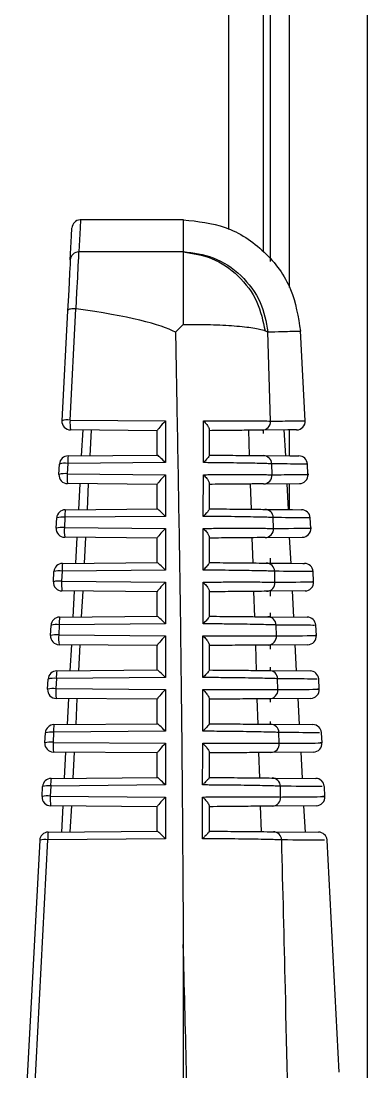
# Model space of a CAD drawing. Extents: x 2 to 136, y 1 to 99.
# Drawn here: x 102.42 to 102.819, y 49.391 to 50.604 of the extents above; entities that cross this region are included whole.
import ezdxf

# ---------------------------------------------------------------- set-up
doc = ezdxf.new("R2010")
doc.units = 0
doc.header["$MEASUREMENT"] = 0
doc.layers.add('OBJECT', color=7, linetype='CONTINUOUS')

msp = doc.modelspace()

# ---------------------------------------------------------------- linework, layer by layer
at = {"layer": 'OBJECT'}
for p, q in [((102.6594, 54.91), (102.6594, 50.3637)), ((102.6994, 54.91), (102.6994, 50.3385)), ((102.7294, 54.82), (102.7294, 50.2969)), ((102.8194, 54.82), (102.8194, 48.475)), ((102.7081, 50.3269), (102.7081, 54.466)), ((102.6076, 50.375), (102.4886, 50.375)), ((102.6072, 50.3379), (102.4867, 50.3379)), ((102.6072, 50.3384), (102.6072, 50.3379)), ((102.4736, 50.27), (102.4669, 50.143)), ((102.4764, 50.1437), (102.4832, 50.2724)), ((102.4832, 50.2724), (102.4835, 50.2724)), ((102.6072, 50.2542), (102.5982, 50.2451)), ((102.7017, 50.247), (102.705, 50.2456)), ((102.7079, 50.1427), (102.705, 50.2456)), ((102.7479, 50.143), (102.7425, 50.247)), ((102.4764, 50.1437), (102.5867, 50.1428)), ((102.5772, 50.1316), (102.4768, 50.1325)), ((102.4898, 50.1026), (102.4914, 50.1324)), ((102.5008, 50.1323), (102.4992, 50.1027)), ((102.5772, 50.1034), (102.5772, 50.1318)), ((102.5867, 50.1428), (102.5867, 50.0947)), ((102.6372, 50.1328), (102.6372, 50.1031)), ((102.6838, 50.103), (102.6829, 50.132)), ((102.6994, 50.1322), (102.6994, 50.1285)), ((102.7235, 50.1324), (102.7251, 50.1026)), ((102.7294, 50.1324), (102.7294, 50.1026)), ((102.4742, 50.1025), (102.5773, 50.1034)), ((102.4636, 50.0811), (102.4643, 50.093)), ((102.4737, 50.0937), (102.4731, 50.0817)), ((102.5867, 50.0947), (102.4737, 50.0937)), ((102.7097, 50.0807), (102.7093, 50.0934)), ((102.7512, 50.0811), (102.7506, 50.093)), ((102.4731, 50.0817), (102.5867, 50.0808)), ((102.5867, 50.0808), (102.5867, 50.0327)), ((102.6372, 50.0708), (102.6372, 50.0411)), ((102.5772, 50.0696), (102.4735, 50.0705)), ((102.4865, 50.0406), (102.4881, 50.0704)), ((102.4975, 50.0703), (102.496, 50.0407)), ((102.5772, 50.0414), (102.5772, 50.0698)), ((102.6858, 50.0409), (102.6849, 50.07)), ((102.7, 50.0702), (102.7413, 50.0705)), ((102.7267, 50.0704), (102.7283, 50.0406)), ((102.7294, 50.0704), (102.7294, 50.0406)), ((102.4709, 50.0404), (102.5773, 50.0414)), ((102.4604, 50.0191), (102.461, 50.031)), ((102.4704, 50.0317), (102.4698, 50.0198)), ((102.5867, 50.0327), (102.4704, 50.0317)), ((102.7114, 50.0187), (102.7111, 50.0313)), ((102.7544, 50.0191), (102.7538, 50.031)), ((102.4698, 50.0198), (102.5867, 50.0188)), ((102.5867, 50.0188), (102.5867, 49.9707)), ((102.5772, 50.0076), (102.4703, 50.0086)), ((102.4832, 49.9786), (102.4848, 50.0084)), ((102.4942, 50.0083), (102.4927, 49.9786)), ((102.5772, 49.9794), (102.5772, 50.0078)), ((102.6372, 50.0087), (102.6372, 49.9792)), ((102.6878, 49.9789), (102.6869, 50.0081)), ((102.7017, 50.0082), (102.7445, 50.0086)), ((102.7316, 49.9784), (102.73, 50.0086)), ((102.4676, 49.9784), (102.5773, 49.9794)), ((102.7081, 49.9788), (102.7081, 49.9844)), ((102.4571, 49.9571), (102.4577, 49.9689)), ((102.4672, 49.9696), (102.4665, 49.9578)), ((102.5867, 49.9707), (102.4672, 49.9696)), ((102.7131, 49.9567), (102.7128, 49.9693)), ((102.7577, 49.9572), (102.7571, 49.969)), ((102.4665, 49.9578), (102.5867, 49.9568)), ((102.5867, 49.9568), (102.5867, 49.9087)), ((102.5772, 49.9456), (102.467, 49.9466)), ((102.48, 49.9165), (102.4816, 49.9465)), ((102.491, 49.9464), (102.4894, 49.9166)), ((102.5772, 49.9174), (102.5772, 49.9458)), ((102.6372, 49.9466), (102.6372, 49.9172)), ((102.6897, 49.9169), (102.6888, 49.9461)), ((102.7478, 49.9466), (102.7034, 49.9462)), ((102.7081, 49.9407), (102.7081, 49.9462)), ((102.7348, 49.9163), (102.7332, 49.9466)), ((102.4643, 49.9164), (102.5773, 49.9174)), ((102.7047, 49.9168), (102.7504, 49.9164)), ((102.7081, 49.9168), (102.7081, 49.9215)), ((102.4538, 49.8951), (102.4544, 49.9069)), ((102.4639, 49.9076), (102.4633, 49.8958)), ((102.5867, 49.9087), (102.4639, 49.9076)), ((102.7148, 49.8947), (102.7144, 49.9073)), ((102.7609, 49.8952), (102.7603, 49.907)), ((102.4633, 49.8958), (102.5867, 49.8948)), ((102.5867, 49.8948), (102.5867, 49.8467)), ((102.5772, 49.8836), (102.4637, 49.8846)), ((102.4767, 49.8545), (102.4783, 49.8845)), ((102.4877, 49.8844), (102.4861, 49.8546)), ((102.5772, 49.8554), (102.5772, 49.8838)), ((102.6372, 49.8846), (102.6372, 49.8552)), ((102.6917, 49.8549), (102.6908, 49.8841)), ((102.751, 49.8846), (102.7051, 49.8842)), ((102.7081, 49.8796), (102.7081, 49.8842)), ((102.7381, 49.8543), (102.7365, 49.8847)), ((102.4611, 49.8544), (102.5773, 49.8554)), ((102.7064, 49.8548), (102.7537, 49.8544)), ((102.7081, 49.8548), (102.7081, 49.8587)), ((102.4505, 49.8332), (102.4512, 49.8449)), ((102.4606, 49.8456), (102.46, 49.8339)), ((102.5867, 49.8467), (102.4606, 49.8456)), ((102.7164, 49.8328), (102.7161, 49.8453)), ((102.7642, 49.8333), (102.7636, 49.845)), ((102.46, 49.8339), (102.5867, 49.8328)), ((102.5867, 49.8328), (102.5867, 49.7847)), ((102.5772, 49.8216), (102.4604, 49.8226)), ((102.4734, 49.7925), (102.475, 49.8225)), ((102.4844, 49.8224), (102.4829, 49.7925)), ((102.5772, 49.7934), (102.5772, 49.8218)), ((102.6372, 49.8225), (102.6372, 49.7932)), ((102.6936, 49.7929), (102.6927, 49.8221)), ((102.7543, 49.8226), (102.7067, 49.8222)), ((102.7081, 49.8184), (102.7081, 49.8222)), ((102.7413, 49.7923), (102.7397, 49.8227)), ((102.4578, 49.7923), (102.5773, 49.7934)), ((102.708, 49.7928), (102.7569, 49.7923)), ((102.7081, 49.7928), (102.7081, 49.7961)), ((102.4473, 49.7712), (102.4479, 49.7829)), ((102.4573, 49.7835), (102.4567, 49.7719)), ((102.5867, 49.7847), (102.4573, 49.7835)), ((102.718, 49.7708), (102.7177, 49.7833)), ((102.7674, 49.7713), (102.7668, 49.783)), ((102.4567, 49.7719), (102.5867, 49.7708)), ((102.5867, 49.7708), (102.5867, 49.7227)), ((102.5772, 49.7596), (102.4572, 49.7607)), ((102.4701, 49.7304), (102.4717, 49.7605)), ((102.4812, 49.7605), (102.4796, 49.7305)), ((102.5772, 49.7314), (102.5772, 49.7598)), ((102.6372, 49.7604), (102.6372, 49.7313)), ((102.6955, 49.7309), (102.6946, 49.7601)), ((102.7575, 49.7607), (102.7084, 49.7602)), ((102.743, 49.7605), (102.7446, 49.7304)), ((102.4545, 49.7303), (102.5773, 49.7314)), ((102.444, 49.7092), (102.4446, 49.7208)), ((102.4541, 49.7215), (102.4535, 49.7099)), ((102.5867, 49.7227), (102.4541, 49.7215)), ((102.7096, 49.7307), (102.7602, 49.7303)), ((102.7196, 49.7088), (102.7193, 49.7213)), ((102.7707, 49.7093), (102.7701, 49.721)), ((102.4535, 49.7099), (102.5867, 49.7088)), ((102.5867, 49.7088), (102.5867, 49.6607)), ((102.5772, 49.6976), (102.4539, 49.6987)), ((102.4669, 49.6684), (102.4685, 49.6986)), ((102.4779, 49.6985), (102.4763, 49.6685)), ((102.5772, 49.6694), (102.5772, 49.6978)), ((102.6372, 49.6984), (102.6372, 49.6693)), ((102.6974, 49.6688), (102.6965, 49.6981)), ((102.7608, 49.6987), (102.71, 49.6983)), ((102.7462, 49.6986), (102.7478, 49.6684)), ((102.4413, 49.6588), (102.4197, 49.25)), ((102.4292, 49.251), (102.4508, 49.6595)), ((102.5867, 49.6607), (102.4508, 49.6595)), ((102.4512, 49.6683), (102.5773, 49.6694)), ((102.7112, 49.6687), (102.7634, 49.6683)), ((102.7873, 49.3914), (102.7733, 49.659)), ((102.6072, 49.5386), (102.6072, 49.2501))]:
    msp.add_line(p, q, dxfattribs=at)
at = {"layer": 'OBJECT', "flags": 128}
for points in [[(102.4886, 50.375), (102.4881, 50.3657), (102.4867, 50.3379)], [(102.4767, 50.3286), (102.4782, 50.3563), (102.4786, 50.3655)], [(102.4835, 50.2724), (102.4844, 50.2916), (102.4852, 50.3082), (102.4859, 50.3218), (102.4864, 50.3318), (102.4867, 50.3379)], [(102.4767, 50.3286), (102.4764, 50.3232), (102.4759, 50.3142), (102.4753, 50.3021), (102.4745, 50.2872), (102.4736, 50.27)], [(102.738, 50.1325), (102.738, 50.1325), (102.7281, 50.1324), (102.6982, 50.1322)], [(102.6996, 50.1028), (102.7304, 50.1026), (102.7407, 50.1025)], [(102.7014, 50.0408), (102.7333, 50.0405), (102.7439, 50.0404)], [(102.7031, 49.9788), (102.7313, 49.9786), (102.7454, 49.9784), (102.7472, 49.9784)]]:
    msp.add_lwpolyline(points, dxfattribs=at)
at = {"layer": 'OBJECT'}
for centre, radius, start, end in [((102.4886, 50.365), 0.01, 93.5738, 176.9774), ((102.4866, 50.328), 0.00991, 89.4445, 176.5304), ((102.4731, 50.1236), 0.0204, 80.7206, 107.617), ((102.5308, 50.1402), 0.0545, 176.3176, 188.1348), ((102.4769, 50.1425), 0.01, 176.9774, 269.5), ((102.698, 50.1421), 0.00992, 271.0607, 3.4958), ((102.738, 50.1425), 0.01, 270.5, 3.0138), ((102.4742, 50.0925), 0.01, 90.5, 176.9774), ((102.5147, 50.0961), 0.041, 171.0023, 183.3132), ((102.6995, 50.0929), 0.00989, 2.412, 88.9985), ((102.7406, 50.0925), 0.01, 3.2409, 89.5), ((102.4704, 50.0736), 0.0204, 80.7211, 107.6171), ((102.4698, 50.0616), 0.0204, 80.7219, 107.6158), ((102.4736, 50.0805), 0.01, 176.9774, 269.5), ((102.5275, 50.0782), 0.0545, 176.3175, 188.1349), ((102.6998, 50.0801), 0.00992, 271.0803, 3.514), ((102.7412, 50.0805), 0.01, 270.5, 3.317), ((102.471, 50.0304), 0.01, 90.5, 176.9774), ((102.5114, 50.034), 0.041, 171.0005, 183.3131), ((102.7012, 50.0309), 0.00989, 2.3914, 88.98), ((102.7438, 50.0304), 0.01, 3.6143, 89.5), ((102.4672, 50.0115), 0.0204, 80.7203, 107.6175), ((102.4703, 50.0186), 0.01, 176.9774, 269.5), ((102.4665, 49.9996), 0.0204, 80.7215, 107.6164), ((102.5242, 50.0163), 0.0545, 176.3175, 188.1349), ((102.7015, 50.0181), 0.00991, 271.1017, 3.5324), ((102.7445, 50.0186), 0.01, 270.5, 3.6897), ((102.4677, 49.9684), 0.01, 90.5, 176.9774), ((102.5081, 49.972), 0.041, 170.999, 183.3164), ((102.7029, 49.9689), 0.00989, 2.371, 88.9615), ((102.7471, 49.9684), 0.01, 3.9863, 89.5), ((102.4639, 49.9495), 0.0204, 80.7217, 107.616), ((102.4633, 49.9377), 0.0204, 80.7212, 107.6164), ((102.4671, 49.9566), 0.01, 176.9774, 269.5), ((102.521, 49.9543), 0.0545, 176.3175, 188.1349), ((102.7032, 49.9561), 0.00991, 271.1229, 3.5509), ((102.7477, 49.9566), 0.01, 270.5, 4.0611), ((102.4644, 49.9064), 0.01, 90.5, 176.9774), ((102.5048, 49.91), 0.041, 171.0005, 183.313), ((102.7046, 49.9069), 0.00988, 2.3487, 88.9431), ((102.7503, 49.9064), 0.01, 4.357, 89.5), ((102.4606, 49.8875), 0.0204, 80.721, 107.6167), ((102.46, 49.8757), 0.0204, 80.7211, 107.6166), ((102.4638, 49.8946), 0.01, 176.9774, 269.5), ((102.5177, 49.8923), 0.0545, 176.3175, 188.1349), ((102.7049, 49.8941), 0.00991, 271.1442, 3.5702), ((102.7509, 49.8946), 0.01, 270.5, 4.4312), ((102.4611, 49.8444), 0.01, 90.5, 176.9774), ((102.5015, 49.8479), 0.041, 170.999, 183.3164), ((102.7062, 49.8449), 0.00988, 2.3277, 88.9233), ((102.7536, 49.8444), 0.01, 4.7262, 89.5), ((102.4573, 49.8254), 0.0204, 80.7213, 107.6163), ((102.4567, 49.8137), 0.0204, 80.7214, 107.6165), ((102.4605, 49.8326), 0.01, 176.9774, 269.5), ((102.5144, 49.8304), 0.0545, 176.3202, 188.1337), ((102.7065, 49.8321), 0.00991, 271.1661, 3.5889), ((102.7542, 49.8326), 0.01, 270.5, 4.7997), ((102.4579, 49.7823), 0.01, 90.5, 176.9774), ((102.4983, 49.7859), 0.041, 171.0022, 183.3132), ((102.7078, 49.7829), 0.00988, 2.3058, 88.9035), ((102.7568, 49.7823), 0.01, 5.0939, 89.5), ((102.4541, 49.7634), 0.0204, 80.7211, 107.6167), ((102.4572, 49.7707), 0.01, 176.9774, 269.5), ((102.4534, 49.7518), 0.0204, 80.7214, 107.6164), ((102.5112, 49.7684), 0.0545, 176.3202, 188.1337), ((102.7082, 49.7701), 0.0099, 271.188, 3.6078), ((102.7574, 49.7707), 0.01, 270.5, 5.1668), ((102.4546, 49.7203), 0.01, 90.5, 176.9774), ((102.4508, 49.7014), 0.0204, 80.7214, 107.6164), ((102.495, 49.7239), 0.041, 171.0006, 183.313), ((102.7095, 49.7209), 0.00987, 2.2835, 88.8842), ((102.7601, 49.7203), 0.01, 5.4601, 89.5), ((102.4502, 49.6898), 0.0204, 80.7214, 107.6164), ((102.454, 49.7087), 0.01, 176.9774, 269.5), ((102.5079, 49.7064), 0.0545, 176.3202, 188.1337), ((102.7098, 49.7082), 0.0099, 271.2102, 3.6279), ((102.7607, 49.7087), 0.01, 270.5, 5.5324), ((102.4513, 49.6583), 0.01, 90.5, 176.9774), ((102.4475, 49.6394), 0.0204, 80.7211, 107.6167), ((102.4917, 49.6619), 0.041, 170.999, 183.3164), ((102.711, 49.6589), 0.00987, 2.2599, 88.8652), ((102.7633, 49.6583), 0.01, 5.8247, 89.5)]:
    msp.add_arc(centre, radius, start, end, dxfattribs=at)
for centre, major_axis, ratio, start_param, end_param in [((100.3175, 50.2199), (2.2897, 0.0147), 0.052015, 0.088802, 0.329915), ((102.5872, 50.1415), (0.00996, 0.00988), 0.087934, 1.536206, 3.054643), ((102.5872, 50.0935), (0.00999, -0.00991), 0.035372, 1.658206, 3.106542), ((102.5872, 50.0795), (0.00996, 0.00988), 0.087934, 1.536206, 3.054643), ((102.5872, 50.0315), (0.00999, -0.00991), 0.035372, 1.658206, 3.106542), ((102.5872, 50.0175), (0.00996, 0.00988), 0.087934, 1.536206, 3.054643), ((102.5872, 49.9695), (0.00999, -0.00991), 0.035372, 1.658206, 3.106542), ((102.5872, 49.9555), (0.00996, 0.00988), 0.087934, 1.536206, 3.054643), ((102.5872, 49.9075), (0.00999, -0.00991), 0.035372, 1.658206, 3.106542), ((102.5872, 49.8935), (0.00996, 0.00988), 0.087934, 1.536206, 3.054643), ((102.5872, 49.8455), (0.00999, -0.00991), 0.035372, 1.658206, 3.106542), ((102.5872, 49.8315), (0.00996, 0.00988), 0.087934, 1.536206, 3.054643), ((102.5872, 49.7835), (0.00999, -0.00991), 0.035372, 1.658206, 3.106542), ((102.5872, 49.7695), (0.00996, 0.00988), 0.087934, 1.536206, 3.054643), ((102.5872, 49.7215), (0.00999, -0.00991), 0.035372, 1.658206, 3.106542), ((102.5872, 49.7075), (0.00996, 0.00988), 0.087934, 1.536206, 3.054643), ((102.5872, 49.6595), (0.00999, -0.00991), 0.035372, 1.658206, 3.106542), ((100.5447, 45.2317), (0, 19.0675), 0.111038, 4.924724, 4.940236)]:
    msp.add_ellipse(centre, major_axis=major_axis, ratio=ratio, start_param=start_param, end_param=end_param, dxfattribs=at)
for points, knots in [([(102.6072, 50.375), (102.6072, 50.3735), (102.6072, 50.3704), (102.6072, 50.3491), (102.6072, 50.3384)], [0, 0, 0, 0, 0.5, 1, 1, 1, 1]), ([(102.6072, 50.375), (102.6238, 50.3732), (102.658, 50.3696), (102.7027, 50.3401), (102.7344, 50.2971), (102.7399, 50.263), (102.7425, 50.2466)], [0, 0, 0, 0, 0.240773, 0.5, 0.759227, 1, 1, 1, 1]), ([(102.6072, 50.3384), (102.619, 50.3368), (102.6433, 50.3335), (102.6751, 50.3121), (102.6982, 50.2814), (102.7028, 50.2573), (102.705, 50.2456)], [0, 0, 0, 0, 0.24117, 0.5, 0.75883, 1, 1, 1, 1]), ([(102.6072, 50.3379), (102.6072, 50.3351), (102.6072, 50.3294), (102.6072, 50.3102), (102.6072, 50.2851), (102.6072, 50.2645), (102.6072, 50.2542)], [0, 0, 0, 0, 0.25, 0.5, 0.75, 1, 1, 1, 1]), ([(102.6072, 50.3379), (102.6184, 50.3362), (102.6414, 50.3326), (102.6718, 50.3115), (102.6942, 50.2817), (102.6992, 50.2583), (102.7017, 50.247)], [0, 0, 0, 0, 0.2415611, 0.4999999, 0.7584385, 1, 1, 1, 1]), ([(102.4832, 50.2724), (102.482, 50.2724), (102.4798, 50.2724), (102.4769, 50.272), (102.4748, 50.2714), (102.4738, 50.2707), (102.4736, 50.2702), (102.4736, 50.27), (102.4736, 50.27)], [0, 0, 0, 0, 0.219278, 0.438506, 0.659243, 0.882986, 0.985831, 1, 1, 1, 1]), ([(102.6072, 50.2542), (102.6179, 50.2542), (102.6393, 50.2542), (102.6669, 50.2527), (102.6893, 50.2504), (102.6975, 50.2481), (102.7017, 50.247)], [0, 0, 0, 0, 0.2500001, 0.4999998, 0.7500003, 1, 1, 1, 1]), ([(102.5982, 50.2451), (102.5983, 50.2394), (102.5988, 50.211), (102.601, 50.0916), (102.605, 49.8618), (102.6064, 49.6547), (102.6072, 49.5386)], [0, 0, 0, 0, 0.024148, 0.120739, 0.507103, 1, 1, 1, 1]), ([(102.705, 50.2456), (102.7159, 50.2459), (102.7377, 50.2465), (102.7409, 50.2466), (102.7425, 50.2466)], [0, 0, 0, 0, 0.496376, 1, 1, 1, 1]), ([(102.6305, 50.0947), (102.6305, 50.1013), (102.6305, 50.1173), (102.6306, 50.1334), (102.6306, 50.1428)], [0, 0, 0, 0, 0.412317, 1, 1, 1, 1]), ([(102.6306, 50.1428), (102.6328, 50.1428), (102.6413, 50.1429), (102.6612, 50.143), (102.6864, 50.143), (102.7023, 50.1429), (102.7067, 50.1427), (102.7079, 50.1427)], [0, 0, 0, 0, 0.057677, 0.219413, 0.543377, 0.867764, 1, 1, 1, 1]), ([(102.6306, 50.1428), (102.6306, 50.1428), (102.631, 50.1424), (102.6326, 50.1407), (102.6349, 50.138), (102.6369, 50.1348), (102.6371, 50.1335), (102.6372, 50.1328)], [0, 0, 0, 0, 0.008656, 0.099994, 0.471209, 0.763081, 1, 1, 1, 1]), ([(102.6982, 50.1322), (102.6947, 50.1321), (102.6875, 50.1321), (102.6646, 50.1319), (102.6455, 50.1317), (102.6372, 50.1316)], [0, 0, 0, 0, 0.361189, 0.722456, 1, 1, 1, 1]), ([(102.7079, 50.1427), (102.7092, 50.1427), (102.7154, 50.1427), (102.7386, 50.1429), (102.7438, 50.143), (102.7479, 50.143)], [0, 0, 0, 0, 0.047591, 0.237986, 1, 1, 1, 1]), ([(102.6372, 50.1031), (102.6371, 50.1027), (102.6369, 50.1019), (102.6348, 50.0993), (102.6325, 50.0967), (102.6308, 50.0951), (102.6305, 50.0947), (102.6305, 50.0947)], [0, 0, 0, 0, 0.229447, 0.521601, 0.905448, 0.991712, 1, 1, 1, 1]), ([(102.6372, 50.1034), (102.6479, 50.1033), (102.6693, 50.1031), (102.6906, 50.1029), (102.6968, 50.1029), (102.6996, 50.1028)], [0, 0, 0, 0, 0.352894, 0.705727, 1, 1, 1, 1]), ([(102.7093, 50.0934), (102.7077, 50.0934), (102.7028, 50.0937), (102.6851, 50.094), (102.6598, 50.0944), (102.6404, 50.0946), (102.6327, 50.0947), (102.6305, 50.0947)], [0, 0, 0, 0, 0.16013, 0.483001, 0.805363, 0.942123, 1, 1, 1, 1]), ([(102.7503, 50.093), (102.7487, 50.093), (102.7456, 50.093), (102.7216, 50.0932), (102.7093, 50.0934)], [0, 0, 0, 0, 0.490665, 1, 1, 1, 1]), ([(102.6303, 50.0327), (102.6303, 50.0393), (102.6303, 50.0553), (102.6304, 50.0714), (102.6304, 50.0808)], [0, 0, 0, 0, 0.412356, 1, 1, 1, 1]), ([(102.6304, 50.0808), (102.6327, 50.0808), (102.6413, 50.0809), (102.6614, 50.081), (102.6869, 50.081), (102.7036, 50.0809), (102.7083, 50.0807), (102.7097, 50.0807)], [0, 0, 0, 0, 0.057936, 0.217495, 0.537029, 0.856977, 1, 1, 1, 1]), ([(102.6304, 50.0808), (102.6304, 50.0808), (102.6309, 50.0803), (102.6326, 50.0786), (102.6349, 50.0758), (102.6369, 50.0727), (102.6371, 50.0714), (102.6372, 50.0708)], [0, 0, 0, 0, 0.008544, 0.122922, 0.485789, 0.769314, 1, 1, 1, 1]), ([(102.7097, 50.0807), (102.711, 50.0807), (102.7173, 50.0808), (102.7399, 50.081), (102.7561, 50.0811), (102.7509, 50.0811), (102.7508, 50.0811)], [0, 0, 0, 0, 0.046685, 0.233452, 0.98238, 1, 1, 1, 1]), ([(102.7, 50.0702), (102.6964, 50.0701), (102.6891, 50.0701), (102.6658, 50.0699), (102.6461, 50.0697), (102.6372, 50.0696)], [0, 0, 0, 0, 0.355595, 0.711267, 1, 1, 1, 1]), ([(102.6372, 50.0411), (102.6371, 50.0408), (102.6369, 50.04), (102.6349, 50.0375), (102.6325, 50.0349), (102.6307, 50.0332), (102.6303, 50.0327), (102.6303, 50.0327)], [0, 0, 0, 0, 0.223274, 0.50628, 0.880296, 0.991803, 1, 1, 1, 1]), ([(102.6372, 50.0414), (102.648, 50.0413), (102.6696, 50.0411), (102.6918, 50.0409), (102.6983, 50.0408), (102.7014, 50.0408)], [0, 0, 0, 0, 0.347531, 0.695003, 1, 1, 1, 1]), ([(102.7111, 50.0313), (102.7094, 50.0314), (102.7045, 50.0316), (102.6867, 50.032), (102.6608, 50.0324), (102.6408, 50.0326), (102.6326, 50.0327), (102.6303, 50.0327)], [0, 0, 0, 0, 0.158035, 0.476676, 0.794816, 0.94186, 1, 1, 1, 1]), ([(102.7531, 50.031), (102.7518, 50.031), (102.7489, 50.031), (102.724, 50.0312), (102.7111, 50.0313)], [0, 0, 0, 0, 0.48119, 1, 1, 1, 1]), ([(102.6301, 49.9707), (102.6301, 49.9773), (102.6302, 49.9933), (102.6302, 50.0094), (102.6303, 50.0188)], [0, 0, 0, 0, 0.4123942, 1, 1, 1, 1]), ([(102.6303, 50.0188), (102.6326, 50.0188), (102.6413, 50.0189), (102.6616, 50.019), (102.6875, 50.019), (102.7049, 50.0189), (102.7098, 50.0188), (102.7114, 50.0187)], [0, 0, 0, 0, 0.058199, 0.215687, 0.531014, 0.846742, 1, 1, 1, 1]), ([(102.6303, 50.0188), (102.6303, 50.0188), (102.6308, 50.0182), (102.6326, 50.0164), (102.635, 50.0136), (102.6369, 50.0105), (102.6371, 50.0093), (102.6372, 50.0087)], [0, 0, 0, 0, 0.008444, 0.1450485, 0.4996938, 0.7752311, 1, 1, 1, 1]), ([(102.7114, 50.0187), (102.7127, 50.0187), (102.7192, 50.0188), (102.7423, 50.019), (102.7591, 50.0191), (102.7539, 50.0191), (102.7537, 50.0191)], [0, 0, 0, 0, 0.045813, 0.2290933, 0.9640323, 1, 1, 1, 1]), ([(102.7017, 50.0082), (102.6981, 50.0082), (102.6907, 50.0081), (102.667, 50.0079), (102.6466, 50.0077), (102.6372, 50.0076)], [0, 0, 0, 0, 0.350316, 0.700707, 1, 1, 1, 1]), ([(102.6372, 49.9792), (102.6371, 49.9788), (102.6369, 49.9781), (102.6349, 49.9757), (102.6325, 49.9731), (102.6307, 49.9713), (102.6302, 49.9707), (102.6301, 49.9707)], [0, 0, 0, 0, 0.217447, 0.49176, 0.856153, 0.991885, 1, 1, 1, 1]), ([(102.6372, 49.9794), (102.6481, 49.9793), (102.6699, 49.9791), (102.693, 49.9789), (102.6998, 49.9788), (102.7031, 49.9788)], [0, 0, 0, 0, 0.342466, 0.684875, 1, 1, 1, 1]), ([(102.7128, 49.9693), (102.7111, 49.9694), (102.7061, 49.9696), (102.6882, 49.97), (102.6619, 49.9704), (102.6413, 49.9706), (102.6325, 49.9707), (102.6301, 49.9707)], [0, 0, 0, 0, 0.156042, 0.470658, 0.7847814, 0.9415951, 1, 1, 1, 1]), ([(102.756, 49.9689), (102.7548, 49.969), (102.7522, 49.969), (102.7264, 49.9692), (102.7128, 49.9693)], [0, 0, 0, 0, 0.47204, 1, 1, 1, 1]), ([(102.63, 49.9087), (102.63, 49.9153), (102.63, 49.9313), (102.6301, 49.9474), (102.6301, 49.9568)], [0, 0, 0, 0, 0.41243, 1, 1, 1, 1]), ([(102.6301, 49.9568), (102.6325, 49.9568), (102.6412, 49.9569), (102.6618, 49.957), (102.688, 49.957), (102.7062, 49.9569), (102.7113, 49.9568), (102.7131, 49.9567)], [0, 0, 0, 0, 0.058464, 0.213983, 0.525307, 0.837021, 1, 1, 1, 1]), ([(102.6301, 49.9568), (102.6301, 49.9568), (102.6307, 49.9561), (102.6326, 49.9542), (102.635, 49.9514), (102.6369, 49.9484), (102.6371, 49.9472), (102.6372, 49.9466)], [0, 0, 0, 0, 0.008339, 0.166407, 0.512971, 0.780847, 1, 1, 1, 1]), ([(102.7131, 49.9567), (102.7144, 49.9567), (102.721, 49.9568), (102.7446, 49.957), (102.7622, 49.9572), (102.7569, 49.9571), (102.7566, 49.9571)], [0, 0, 0, 0, 0.044973, 0.224892, 0.946349, 1, 1, 1, 1]), ([(102.7034, 49.9462), (102.6997, 49.9462), (102.6923, 49.9461), (102.6681, 49.9459), (102.6471, 49.9457), (102.6372, 49.9456)], [0, 0, 0, 0, 0.3453252, 0.6907257, 1, 1, 1, 1]), ([(102.6372, 49.9172), (102.6371, 49.9169), (102.6369, 49.9162), (102.635, 49.9138), (102.6325, 49.9112), (102.6306, 49.9093), (102.63, 49.9087), (102.63, 49.9087)], [0, 0, 0, 0, 0.2119451, 0.4779876, 0.8329682, 0.9919648, 1, 1, 1, 1]), ([(102.6372, 49.9174), (102.6482, 49.9173), (102.6702, 49.9171), (102.6941, 49.9169), (102.7013, 49.9168), (102.7047, 49.9168)], [0, 0, 0, 0, 0.337674, 0.675297, 1, 1, 1, 1]), ([(102.7144, 49.9073), (102.7128, 49.9074), (102.7077, 49.9076), (102.6896, 49.908), (102.6629, 49.9084), (102.6417, 49.9086), (102.6324, 49.9087), (102.63, 49.9087)], [0, 0, 0, 0, 0.154143, 0.464926, 0.775223, 0.941325, 1, 1, 1, 1]), ([(102.7589, 49.9069), (102.7578, 49.9069), (102.7555, 49.907), (102.7288, 49.9072), (102.7144, 49.9073)], [0, 0, 0, 0, 0.463197, 1, 1, 1, 1]), ([(102.6298, 49.8467), (102.6298, 49.8533), (102.6299, 49.8693), (102.6299, 49.8854), (102.6299, 49.8948)], [0, 0, 0, 0, 0.412464, 1, 1, 1, 1]), ([(102.6299, 49.8948), (102.6324, 49.8948), (102.6412, 49.8949), (102.6619, 49.895), (102.6885, 49.895), (102.7074, 49.8949), (102.7128, 49.8948), (102.7148, 49.8947)], [0, 0, 0, 0, 0.058732, 0.212375, 0.519887, 0.827778, 1, 1, 1, 1]), ([(102.6299, 49.8948), (102.63, 49.8948), (102.6307, 49.8941), (102.6326, 49.8921), (102.635, 49.8892), (102.6369, 49.8863), (102.6371, 49.8851), (102.6372, 49.8846)], [0, 0, 0, 0, 0.0082456, 0.1870161, 0.5256492, 0.7861865, 1, 1, 1, 1]), ([(102.7148, 49.8947), (102.7161, 49.8948), (102.7228, 49.8948), (102.7469, 49.895), (102.7652, 49.8952), (102.7599, 49.8951), (102.7594, 49.8951)], [0, 0, 0, 0, 0.0441627, 0.2208406, 0.9292938, 1, 1, 1, 1]), ([(102.7051, 49.8842), (102.7013, 49.8842), (102.6939, 49.8841), (102.6692, 49.8839), (102.6477, 49.8837), (102.6372, 49.8836)], [0, 0, 0, 0, 0.340602, 0.681276, 1, 1, 1, 1]), ([(102.6372, 49.8552), (102.6371, 49.8549), (102.6369, 49.8543), (102.635, 49.852), (102.6325, 49.8494), (102.6306, 49.8474), (102.6298, 49.8467), (102.6298, 49.8467)], [0, 0, 0, 0, 0.206748, 0.4649308, 0.8107203, 0.9920382, 1, 1, 1, 1]), ([(102.6372, 49.8554), (102.6483, 49.8553), (102.6704, 49.8551), (102.6952, 49.8549), (102.7027, 49.8548), (102.7064, 49.8548)], [0, 0, 0, 0, 0.333137, 0.666224, 1, 1, 1, 1]), ([(102.7161, 49.8453), (102.7144, 49.8454), (102.7092, 49.8456), (102.6911, 49.846), (102.6639, 49.8464), (102.6422, 49.8466), (102.6323, 49.8467), (102.6298, 49.8467)], [0, 0, 0, 0, 0.152333, 0.45946, 0.766109, 0.941053, 1, 1, 1, 1]), ([(102.7618, 49.8449), (102.7608, 49.8449), (102.7589, 49.8449), (102.7312, 49.8452), (102.7161, 49.8453)], [0, 0, 0, 0, 0.454645, 1, 1, 1, 1]), ([(102.6297, 49.7847), (102.6297, 49.7913), (102.6297, 49.8073), (102.6297, 49.8234), (102.6298, 49.8328)], [0, 0, 0, 0, 0.412497, 1, 1, 1, 1]), ([(102.6298, 49.8328), (102.6323, 49.8328), (102.6412, 49.8329), (102.6621, 49.833), (102.689, 49.8331), (102.7086, 49.833), (102.7143, 49.8328), (102.7164, 49.8328)], [0, 0, 0, 0, 0.059002, 0.210856, 0.514734, 0.81898, 1, 1, 1, 1]), ([(102.6298, 49.8328), (102.6298, 49.8328), (102.6306, 49.832), (102.6326, 49.8299), (102.6351, 49.827), (102.6369, 49.8241), (102.6371, 49.823), (102.6372, 49.8225)], [0, 0, 0, 0, 0.008152, 0.20691, 0.537752, 0.791262, 1, 1, 1, 1]), ([(102.7164, 49.8328), (102.7178, 49.8328), (102.7246, 49.8328), (102.7491, 49.833), (102.7682, 49.8332), (102.7629, 49.8332), (102.7623, 49.8332)], [0, 0, 0, 0, 0.043381, 0.21693, 0.912835, 1, 1, 1, 1]), ([(102.7067, 49.8222), (102.703, 49.8222), (102.6954, 49.8221), (102.6703, 49.8219), (102.6482, 49.8217), (102.6372, 49.8216)], [0, 0, 0, 0, 0.336123, 0.672318, 1, 1, 1, 1]), ([(102.6372, 49.7932), (102.6371, 49.793), (102.6369, 49.7924), (102.6351, 49.7902), (102.6325, 49.7875), (102.6305, 49.7855), (102.6297, 49.7847), (102.6297, 49.7847)], [0, 0, 0, 0, 0.201834, 0.452547, 0.789382, 0.992119, 1, 1, 1, 1]), ([(102.6372, 49.7934), (102.6484, 49.7933), (102.6707, 49.7931), (102.6963, 49.7929), (102.7041, 49.7928), (102.708, 49.7928)], [0, 0, 0, 0, 0.328833, 0.657619, 1, 1, 1, 1]), ([(102.7177, 49.7833), (102.716, 49.7834), (102.7108, 49.7836), (102.6925, 49.784), (102.6649, 49.7844), (102.6426, 49.7846), (102.6322, 49.7847), (102.6297, 49.7847)], [0, 0, 0, 0, 0.150605, 0.454244, 0.757411, 0.940779, 1, 1, 1, 1]), ([(102.7646, 49.7829), (102.7639, 49.7829), (102.7622, 49.7829), (102.7336, 49.7831), (102.7177, 49.7833)], [0, 0, 0, 0, 0.446366, 1, 1, 1, 1]), ([(102.6295, 49.7227), (102.6295, 49.7293), (102.6296, 49.7453), (102.6296, 49.7614), (102.6296, 49.7708)], [0, 0, 0, 0, 0.412528, 1, 1, 1, 1]), ([(102.6296, 49.7708), (102.6322, 49.7708), (102.6412, 49.7709), (102.6622, 49.771), (102.6894, 49.7711), (102.7098, 49.771), (102.7158, 49.7708), (102.718, 49.7708)], [0, 0, 0, 0, 0.059276, 0.209421, 0.509831, 0.810598, 1, 1, 1, 1]), ([(102.6296, 49.7708), (102.6297, 49.7708), (102.6307, 49.7697), (102.633, 49.7674), (102.6354, 49.7644), (102.6369, 49.7619), (102.6371, 49.7609), (102.6372, 49.7604)], [0, 0, 0, 0, 0.008056, 0.282721, 0.593802, 0.796122, 1, 1, 1, 1]), ([(102.718, 49.7708), (102.7194, 49.7708), (102.7263, 49.7708), (102.7514, 49.7711), (102.7712, 49.7712), (102.7659, 49.7712), (102.7652, 49.7712)], [0, 0, 0, 0, 0.042626, 0.213154, 0.896941, 1, 1, 1, 1]), ([(102.7084, 49.7602), (102.7045, 49.7602), (102.6969, 49.7601), (102.6714, 49.7599), (102.6487, 49.7597), (102.6372, 49.7596)], [0, 0, 0, 0, 0.331872, 0.663815, 1, 1, 1, 1]), ([(102.6372, 49.7313), (102.6371, 49.731), (102.6369, 49.7305), (102.6351, 49.7283), (102.6325, 49.7257), (102.6304, 49.7236), (102.6295, 49.7227), (102.6295, 49.7227)], [0, 0, 0, 0, 0.197188, 0.440794, 0.768917, 0.992189, 1, 1, 1, 1]), ([(102.6372, 49.7314), (102.6485, 49.7313), (102.6709, 49.7311), (102.6974, 49.7308), (102.7054, 49.7308), (102.7096, 49.7307)], [0, 0, 0, 0, 0.324748, 0.649448, 1, 1, 1, 1]), ([(102.7193, 49.7213), (102.7176, 49.7213), (102.7123, 49.7216), (102.694, 49.722), (102.6659, 49.7224), (102.643, 49.7226), (102.6321, 49.7227), (102.6295, 49.7227)], [0, 0, 0, 0, 0.148954, 0.44926, 0.7491, 0.940502, 1, 1, 1, 1]), ([(102.7675, 49.7208), (102.7669, 49.7209), (102.7656, 49.7209), (102.7359, 49.7211), (102.7193, 49.7213)], [0, 0, 0, 0, 0.438348, 1, 1, 1, 1]), ([(102.6294, 49.6607), (102.6294, 49.6673), (102.6294, 49.6833), (102.6294, 49.6994), (102.6295, 49.7088)], [0, 0, 0, 0, 0.412557, 1, 1, 1, 1]), ([(102.6295, 49.7088), (102.6321, 49.7088), (102.6412, 49.7089), (102.6624, 49.709), (102.6898, 49.7091), (102.711, 49.709), (102.7172, 49.7088), (102.7196, 49.7088)], [0, 0, 0, 0, 0.059553, 0.208066, 0.505163, 0.802607, 1, 1, 1, 1]), ([(102.6295, 49.7088), (102.6295, 49.7088), (102.6307, 49.7076), (102.633, 49.7053), (102.6354, 49.7022), (102.6369, 49.6998), (102.6371, 49.6988), (102.6372, 49.6984)], [0, 0, 0, 0, 0.00798, 0.299101, 0.602916, 0.800704, 1, 1, 1, 1]), ([(102.7196, 49.7088), (102.721, 49.7088), (102.728, 49.7089), (102.7536, 49.7091), (102.7743, 49.7093), (102.7688, 49.7092), (102.768, 49.7092)], [0, 0, 0, 0, 0.041896, 0.209506, 0.881583, 1, 1, 1, 1]), ([(102.71, 49.6983), (102.7061, 49.6982), (102.6984, 49.6982), (102.6725, 49.6979), (102.6492, 49.6977), (102.6372, 49.6976)], [0, 0, 0, 0, 0.327832, 0.655735, 1, 1, 1, 1]), ([(102.6372, 49.6693), (102.6371, 49.6691), (102.6369, 49.6685), (102.6352, 49.6665), (102.6326, 49.6638), (102.6304, 49.6617), (102.6294, 49.6607), (102.6294, 49.6607)], [0, 0, 0, 0, 0.1927916, 0.4296444, 0.7493041, 0.9922558, 1, 1, 1, 1]), ([(102.7209, 49.6593), (102.7191, 49.6593), (102.7138, 49.6596), (102.6953, 49.66), (102.6669, 49.6604), (102.6434, 49.6606), (102.632, 49.6607), (102.6294, 49.6607)], [0, 0, 0, 0, 0.147376, 0.4444961, 0.7411549, 0.9402222, 1, 1, 1, 1]), ([(102.6372, 49.6694), (102.6486, 49.6693), (102.6712, 49.6691), (102.6984, 49.6688), (102.7068, 49.6688), (102.7112, 49.6687)], [0, 0, 0, 0, 0.320862, 0.641681, 1, 1, 1, 1]), ([(102.7306, 49.25), (102.7288, 49.3293), (102.7257, 49.4657), (102.7223, 49.6022), (102.7209, 49.6593)], [0, 0, 0, 0, 0.581449, 1, 1, 1, 1]), ([(102.7704, 49.6588), (102.7699, 49.6588), (102.7689, 49.6588), (102.7383, 49.6591), (102.7209, 49.6593)], [0, 0, 0, 0, 0.430575, 1, 1, 1, 1])]:
    msp.add_open_spline(points, degree=3, knots=knots, dxfattribs=at)

doc.saveas('drawing.dxf')
